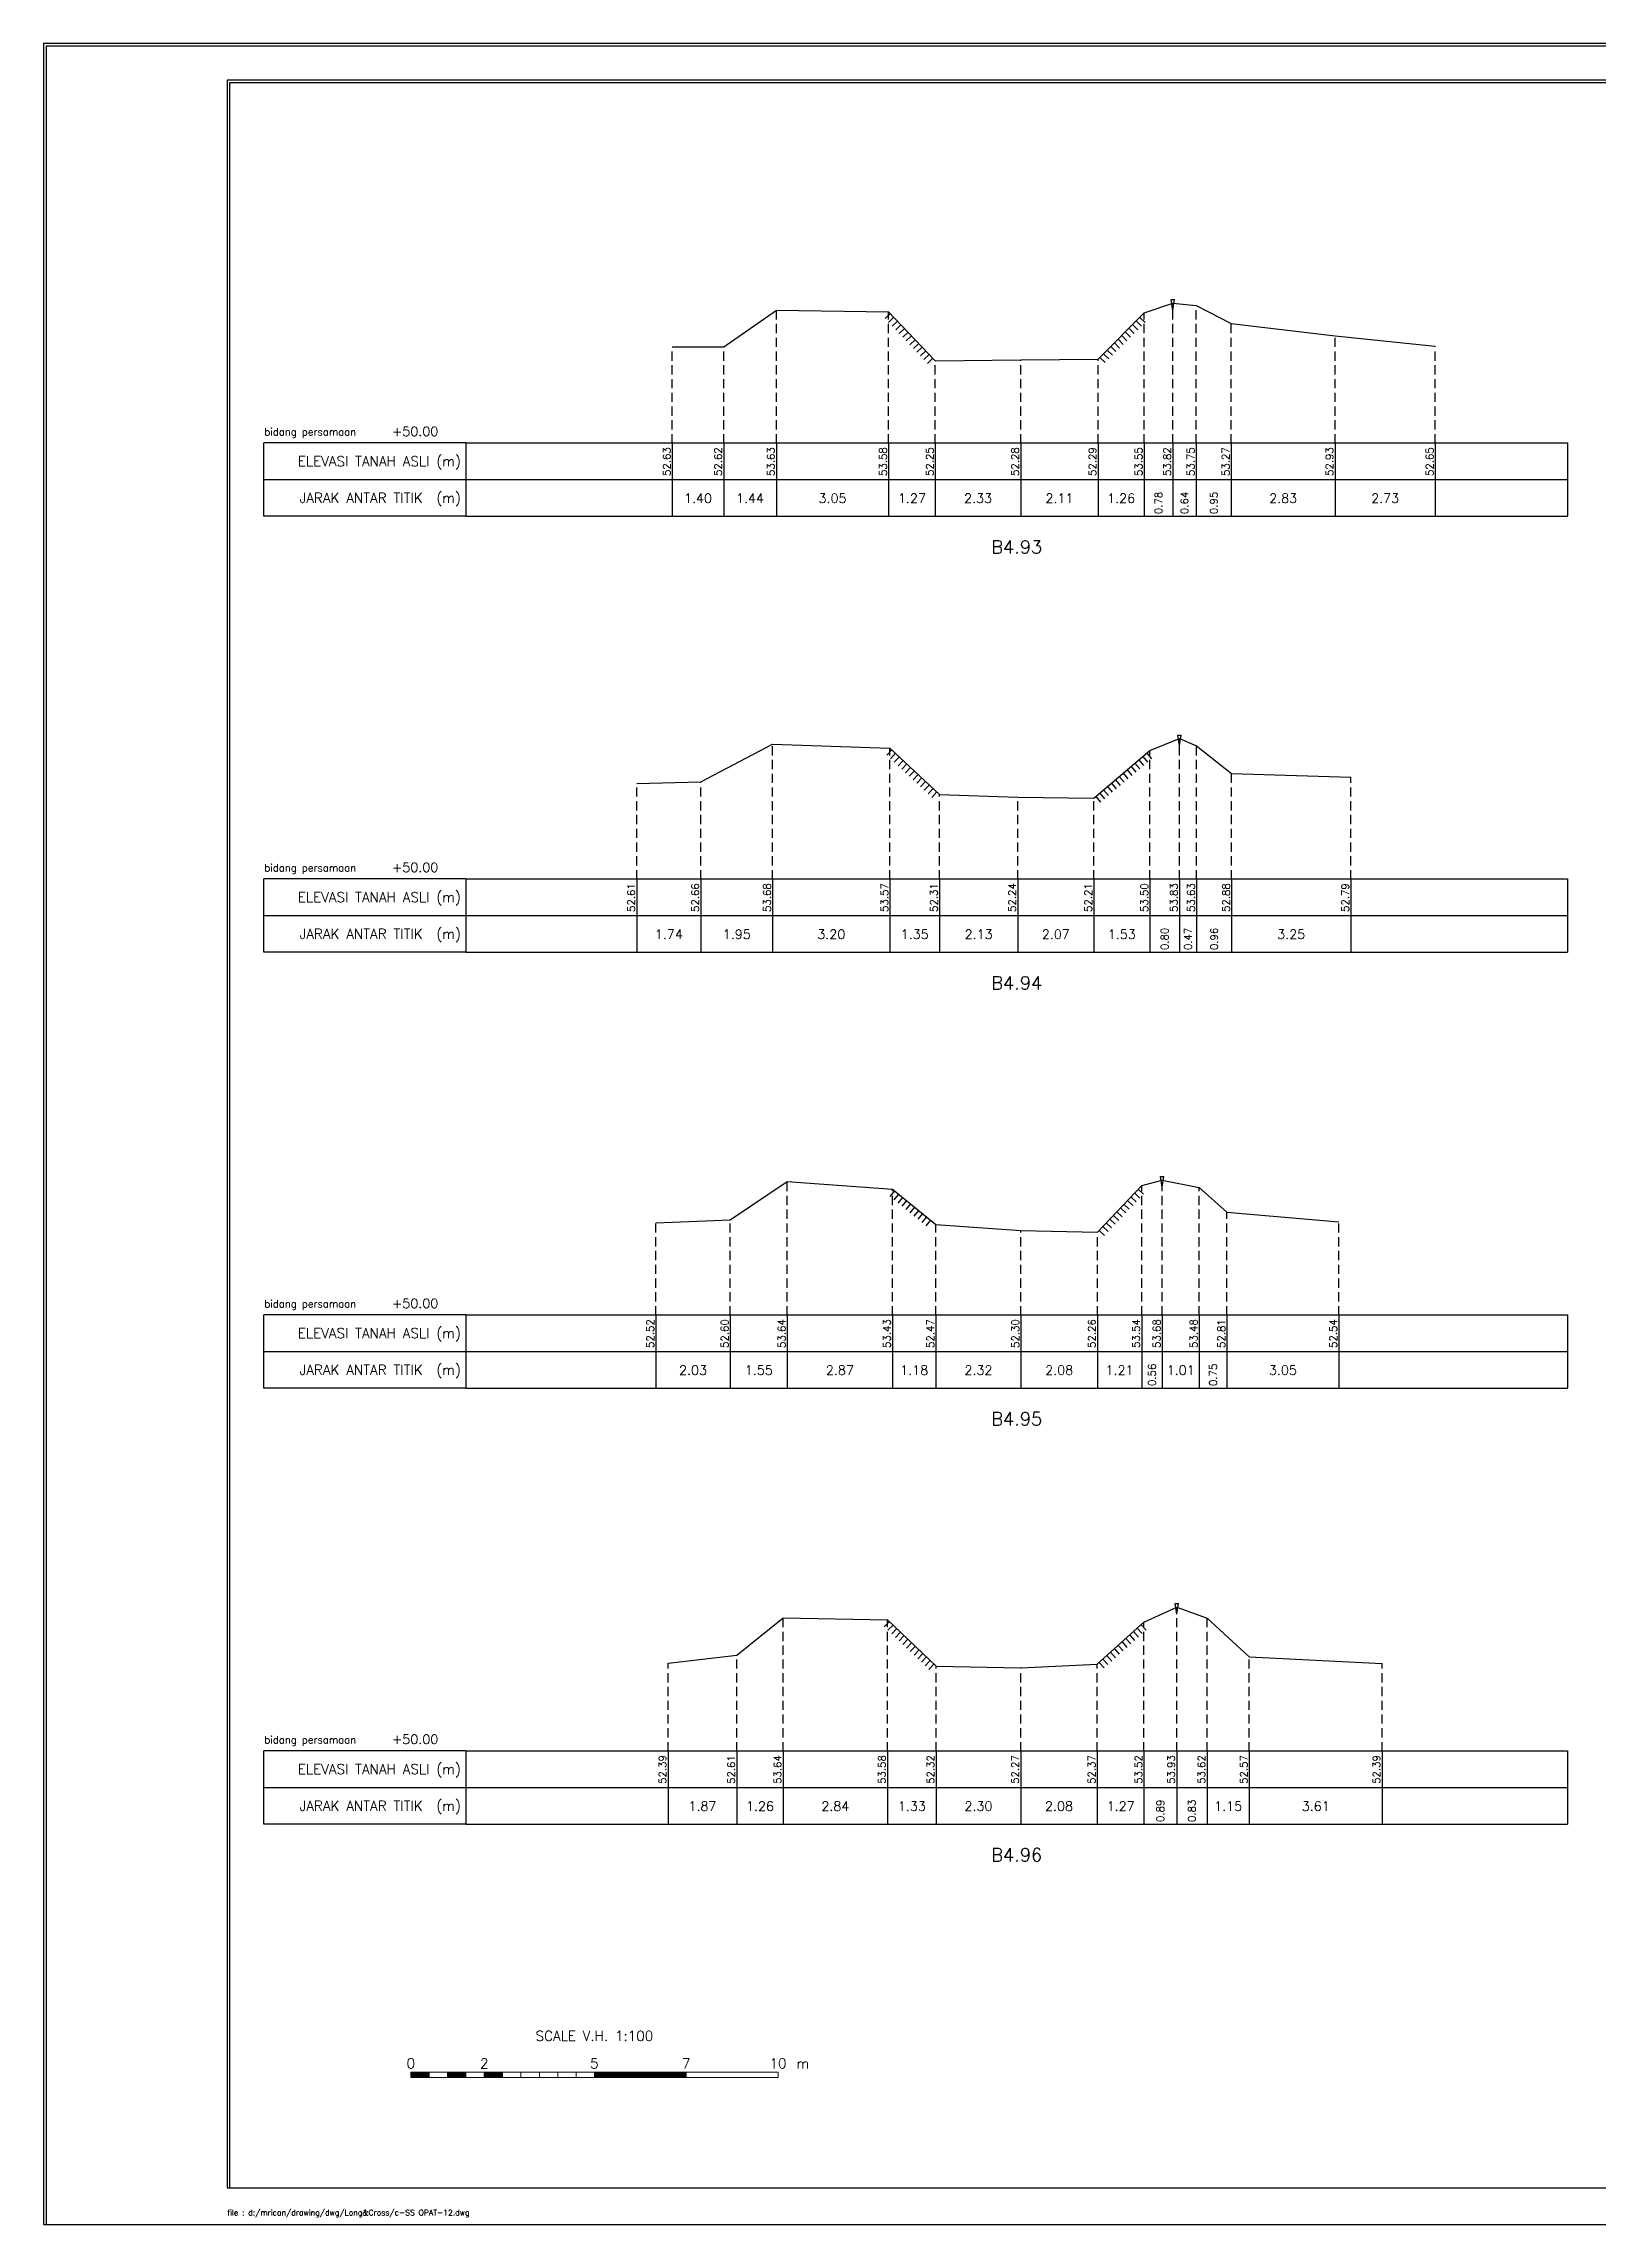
# Model space of a CAD drawing. Header units: inches. Extents: x -11 to 3175, y -842 to -783.
# Drawn here: x 941 to 983.3, y -842 to -782.6 of the extents above; entities that cross this region are included whole.
import ezdxf
from ezdxf.enums import TextEntityAlignment as Align

# ---------------------------------------------------------------- set-up
doc = ezdxf.new("R2010")
doc.units = ezdxf.units.IN
doc.header["$MEASUREMENT"] = 0
doc.linetypes.add('DASHED2', pattern=[0.375, 0.25, -0.125])
doc.layers.add('KOP', color=7, linetype='Continuous')
doc.layers.add('pelengkap', color=7, linetype='Continuous')
doc.styles.add('ARIAL', font='arial.ttf')
doc.styles.add('battang01', font='arial.ttf')
doc.styles.add('L100', font='simplex.shx', dxfattribs={"height": 0.254})
doc.styles.add('L140', font='simplex.shx', dxfattribs={"height": 0.356})
doc.styles.add('L60', font='simplex.shx', dxfattribs={"height": 0.152})
doc.styles.add('L80', font='simplex.shx', dxfattribs={"height": 0.203})
doc.styles.add('ROMANS-N', font='ROMANS.SHX', dxfattribs={"width": 0.8})
doc.styles.add('SONDU', font='arial.ttf')
doc.styles.get("Standard").update_dxf_attribs({"font": 'simplex.shx'})
doc.styles.add('STYLE1', font='arial.ttf', dxfattribs={"height": 0.2})

# ---------------------------------------------------------------- blocks, each defined once
blk = doc.blocks.new('kop')
at = {"layer": 'KOP'}
h = blk.add_hatch(color=3, dxfattribs=at)
h.paths.add_polyline_path([(609.87, 69.8), (591.81, 69.8), (591.81, 51.91), (609.87, 51.91)])
h.paths.add_polyline_path([(592.1, 52.25), (592.1, 69.5), (609.53, 69.5), (609.53, 52.25)], flags=16)
edge = h.paths.add_edge_path(flags=0)
edge.add_line((608.87, 52.91), (601.67, 52.91))
edge.add_ellipse((597.68, 52.92), major_axis=(2.82, 2.82), ratio=1, start_angle=314.84704, end_angle=495.15296)
edge.add_line((593.69, 52.91), (592.76, 52.91))
edge.add_line((592.76, 52.91), (592.76, 58.63))
edge.add_line((592.76, 58.63), (595.43, 58.63))
edge.add_ellipse((595.43, 63.37), major_axis=(-3.35, 3.35), ratio=1, start_angle=135, end_angle=315)
edge.add_line((595.43, 68.11), (595.43, 68.84))
edge.add_line((595.43, 68.84), (601.65, 68.84))
edge.add_line((601.65, 68.84), (601.65, 58.59))
edge.add_ellipse((604.86, 58.63), major_axis=(2.26, 2.26), ratio=1, start_angle=135.57378, end_angle=315)
edge.add_line((608.06, 58.63), (608.87, 58.63))
edge.add_line((608.87, 58.63), (608.87, 52.91))
h = blk.add_hatch(dxfattribs=at)
h.set_pattern_fill('ANSI31', color=21)
h.paths.add_polyline_path([(609.53, 69.5), (592.1, 69.5), (592.1, 52.25), (609.53, 52.25)])
edge = h.paths.add_edge_path(flags=16)
edge.add_line((608.06, 58.63), (608.87, 58.63))
edge.add_line((608.87, 58.63), (608.87, 52.91))
edge.add_line((608.87, 52.91), (601.67, 52.91))
edge.add_ellipse((597.68, 52.92), major_axis=(-2.82, 2.82), ratio=1, start_angle=224.84704, end_angle=405.15296)
edge.add_line((593.69, 52.91), (592.76, 52.91))
edge.add_line((592.76, 52.91), (592.76, 58.63))
edge.add_line((592.76, 58.63), (595.43, 58.63))
edge.add_ellipse((595.43, 63.37), major_axis=(-3.35, 3.35), ratio=1, start_angle=135, end_angle=315)
edge.add_line((595.43, 68.11), (595.43, 68.84))
edge.add_line((595.43, 68.84), (601.65, 68.84))
edge.add_line((601.65, 68.84), (601.65, 58.59))
edge.add_ellipse((604.86, 58.63), major_axis=(-2.26, 2.26), ratio=1, start_angle=45.57378, end_angle=225)
h = blk.add_hatch(color=3, dxfattribs=at)
edge = h.paths.add_edge_path()
edge.add_line((601.65, 68.84), (595.43, 68.84))
edge.add_line((595.43, 68.84), (595.43, 68.11))
edge.add_ellipse((595.43, 63.37), major_axis=(-3.35, 3.35), ratio=1, start_angle=135, end_angle=315, ccw=False)
edge.add_line((595.43, 58.63), (592.76, 58.63))
edge.add_line((592.76, 58.63), (592.76, 52.91))
edge.add_line((592.76, 52.91), (593.69, 52.91))
edge.add_ellipse((597.68, 52.92), major_axis=(-2.82, 2.82), ratio=1, start_angle=-135.15296, end_angle=45.15296, ccw=False)
edge.add_line((601.67, 52.91), (608.87, 52.91))
edge.add_line((608.87, 52.91), (608.87, 58.63))
edge.add_line((608.87, 58.63), (608.06, 58.63))
edge.add_ellipse((604.86, 58.63), major_axis=(2.26, 2.26), ratio=1, start_angle=134.42622, end_angle=315, ccw=False)
edge.add_line((601.65, 58.66), (601.65, 68.84))
h = blk.add_hatch(dxfattribs=at)
h.set_pattern_fill('ANSI31', color=41)
h.paths.add_polyline_path([(595.59, 25.44), (591.99, 25.44), (591.99, 22.12), (595.59, 22.12)])
h.paths.add_polyline_path([(594.83, 23.8), (595.49, 22.51), (594.95, 22.51), (594.37, 23.59), (594.37, 22.51), (593.85, 22.51), (593.85, 24.73), (593.24, 22.51), (592.84, 22.51), (592.12, 25.05), (592.67, 25.05), (593.03, 23.54), (593.41, 25.05), (594.37, 25.05), (594.37, 23.99), (594.89, 25.05), (595.46, 25.05)], flags=16)
at = {"color": 2}
blk.add_lwpolyline([(-49.29, -9.99), (790.69, -9.99), (790.69, 583.29), (-49.29, 583.29)], close=True, dxfattribs=at)
at = {"color": 6}
blk.add_lwpolyline([(0.65, 0), (780.7, 0), (780.7, 573.3), (0.65, 573.3)], close=True, dxfattribs=at)
at = {"layer": 'KOP', "color": 5}
for p, q in [((590.8, 70.96), (590.8, 29.98)), ((590.8, 70.96), (780.7, 70.96)), ((400.9, 29.98), (400.9, 0)), ((400.9, 29.98), (590.8, 29.98)), ((590.8, 29.98), (590.8, 0))]:
    blk.add_line(p, q, dxfattribs=at)
at = {"layer": 'KOP', "color": 3}
for p, q in [((591.81, 69.8), (609.87, 69.8)), ((591.81, 51.91), (591.81, 69.8)), ((592.1, 69.5), (609.53, 69.5)), ((592.1, 52.25), (592.1, 69.5)), ((595.43, 68.84), (595.43, 68.11)), ((595.43, 68.84), (601.65, 68.84)), ((601.65, 58.59), (601.65, 68.84)), ((609.53, 69.5), (609.53, 52.25)), ((609.87, 69.8), (609.87, 51.91)), ((592.76, 52.91), (592.76, 58.63)), ((595.43, 58.63), (592.76, 58.63)), ((608.87, 58.63), (608.06, 58.63)), ((608.87, 58.63), (608.87, 52.91)), ((609.87, 51.91), (591.81, 51.91)), ((609.53, 52.25), (592.1, 52.25)), ((593.69, 52.91), (592.76, 52.91)), ((608.87, 52.91), (601.67, 52.91)), ((720.73, 43.98), (780.7, 43.98)), ((720.73, 36.98), (780.7, 36.98)), ((415.9, 29.98), (415.9, 0)), ((430.89, 29.98), (430.89, 0)), ((545.83, 29.98), (545.83, 0)), ((560.82, 29.98), (560.82, 0)), ((575.81, 29.98), (575.81, 0)), ((655.77, 29.98), (655.77, 11.99)), ((675.76, 29.98), (675.76, 0)), ((705.74, 29.98), (705.74, 0)), ((400.9, 24.99), (590.8, 24.99)), ((655.77, 23.99), (720.73, 23.99)), ((720.73, 23.99), (780.7, 23.99)), ((400.9, 19.99), (590.8, 19.99)), ((655.77, 17.99), (720.73, 17.99)), ((720.73, 17.99), (780.7, 17.99)), ((740.72, 17.99), (740.72, 0)), ((400.9, 14.99), (590.8, 14.99)), ((590.8, 6), (720.73, 6))]:
    blk.add_line(p, q, dxfattribs=at)
at = {"layer": 'KOP', "color": 4}
for p, q in [((610.79, 70.96), (610.79, 50.97)), ((720.73, 70.96), (720.73, 0)), ((590.8, 50.97), (720.73, 50.97)), ((720.73, 50.97), (780.7, 50.97)), ((590.8, 29.98), (720.73, 29.98)), ((720.73, 29.98), (780.7, 29.98)), ((590.8, 11.99), (720.73, 11.99))]:
    blk.add_line(p, q, dxfattribs=at)
at = {"layer": 'KOP', "color": 41}
blk.add_line((595.59, 22.12), (591.99, 22.12), dxfattribs=at)
for points in [[(591.99, 25.44), (595.59, 25.44)], [(592.12, 25.05), (592.67, 25.05)], [(592.12, 25.05), (592.84, 22.51)], [(592.2, 25.44), (592.42, 25.44)], [(592.63, 25.44), (592.84, 25.44)], [(592.67, 25.05), (593.03, 23.54), (593.41, 25.05)], [(593.05, 25.44), (593.26, 25.44)], [(593.24, 22.51), (593.85, 24.73)], [(593.41, 25.05), (594.37, 25.05)], [(593.48, 25.44), (593.69, 25.44)], [(593.85, 22.51), (593.85, 24.73)], [(593.9, 25.44), (594.11, 25.44)], [(594.32, 25.44), (594.53, 25.44)], [(594.37, 25.05), (594.37, 23.99)], [(594.37, 23.99), (594.89, 25.05)], [(594.75, 25.44), (594.96, 25.44)], [(594.83, 23.8), (595.46, 25.05)], [(594.83, 23.8), (595.49, 22.51)], [(594.89, 25.05), (595.46, 25.05)], [(595.17, 25.44), (595.38, 25.44)], [(592.84, 22.51), (593.24, 22.51)], [(593.85, 22.51), (594.37, 22.51)], [(594.95, 22.51), (594.37, 23.59)], [(594.37, 23.59), (594.37, 22.51)], [(594.95, 22.51), (595.49, 22.51)]]:
    blk.add_lwpolyline(points, dxfattribs=at)
at = {"layer": 'KOP', "color": 42}
for points in [[(592.2, 29.11), (592.2, 25.44)], [(592.54, 29.11), (592.54, 25.44)], [(592.96, 29.11), (592.96, 25.44)], [(593.38, 29.11), (593.38, 25.44)], [(593.81, 29.11), (593.81, 25.44)], [(594.23, 29.11), (594.23, 25.44)], [(594.65, 29.11), (594.65, 25.44)], [(595.08, 29.11), (595.08, 25.44)], [(595.5, 29.11), (595.5, 25.44)]]:
    blk.add_lwpolyline(points, dxfattribs=at)
at = {"layer": 'KOP', "color": 3}
for centre, major_axis, start_param, end_param in [((595.43, 63.37), (-3.35, 3.35), 2.356194, 5.497787), ((597.68, 52.92), (-2.82, 2.82), 3.924321, 7.071253), ((604.86, 58.63), (-2.26, 2.26), 0.785398, 3.926991)]:
    blk.add_ellipse(centre, major_axis=major_axis, ratio=1, start_param=start_param, end_param=end_param, dxfattribs=at)
at = {"layer": 'KOP', "color": 5, "style": 'SONDU'}
for s, height, width, p, p2 in [('MINISTRY OF PUBLIC WORKS AND HOUSING', 3.4982, 0.971049, (612.49, 65.4), (715.58, 65.4)), ('DIRECTORATE GENERAL OF WATER RESOURCES', 2.7485, 1.100714, (612.33, 60.62), (715.42, 60.62)), ('DIRECTORATE OF IRRIGATION AND LOWLAND', 1.9989, 1.638753, (612.52, 56.15), (715.75, 56.15))]:
    blk.add_text(s, height=height, dxfattribs=dict(at, width=width)).set_placement(p, p2, align=Align.FIT)
at = {"layer": 'KOP', "color": 3, "style": 'ROMANS-N', "width": 1.832261}
blk.add_text('Jalan Pattimura No. 20 Kebayoran Baru, Jakarta Selatan', height=1.2493, dxfattribs=at).set_placement((612.79, 53.07), (715.58, 53.07), align=Align.FIT)
at = {"layer": 'KOP', "color": 5, "style": 'ARIAL'}
blk.add_text('Subject:', height=3.252, dxfattribs=at).set_placement((593.75, 45.87))
at = {"layer": 'KOP', "color": 3}
for s, height, style, p in [('Scheme', 1.999, 'battang01', (722.75, 46.66)), (':', 2, 'battang01', (740.37, 46.56)), ('D.I MRICAN', 1.999, 'battang01', (742.66, 46.66)), ('District', 1.999, 'battang01', (722.68, 39.97)), ('KEDIRI', 1.999, 'battang01', (742.66, 39.66)), (':', 2, 'battang01', (740.38, 39.87)), ('Province', 1.999, 'battang01', (722.75, 32.66)), (':', 2, 'battang01', (740.37, 32.57)), ('EAST JAVA', 1.999, 'battang01', (742.66, 32.66)), ('Prepared by', 1.9989, 'battang01', (657.14, 25.79)), ('No. of Sheet ', 1.9989, 'battang01', (722.52, 26.68)), (':', 2, 'battang01', (740.38, 25.62)), ('in joint venture with:', 1.2493, 'SONDU', (597.56, 21.07)), ('Checked by', 1.999, 'battang01', (657.14, 19.79)), ('Register', 1.999, 'battang01', (722.52, 20.02)), (':', 2, 'battang01', (740.36, 19.92)), ('Team Leader', 1.9989, 'battang01', (657.14, 13.79)), ('Yoo, Kang-Keun', 1.9989, 'battang01', (677.26, 13.79)), ('Date :', 1.999, 'battang01', (722.52, 13.49)), ('No. of Contract :', 1.9989, 'battang01', (743.52, 13.49)), ('No.', 2, 'STYLE1', (404.73, 6.99)), ('Date', 2, 'STYLE1', (417.78, 6.99)), ('Revised', 2, 'STYLE1', (483.04, 7.17)), ('Drawn', 2, 'STYLE1', (550.92, 7.18)), ('Checked', 2, 'STYLE1', (562.62, 7.11)), ('Approv.', 2, 'STYLE1', (578.86, 7.21)), ('Acknowledge by', 1.9989, 'battang01', (592.18, 7.8)), (':', 2, 'battang01', (612.76, 7.81)), ('Approved by', 1.9989, 'battang01', (592.18, 1.8)), (':', 2, 'battang01', (612.81, 1.77)), ('Directorate of Irrigations and Lowlands', 1.9989, 'battang01', (614.08, 1.59))]:
    blk.add_text(s, height=height, dxfattribs=dict(at, style=style)).set_placement(p)
at = {"layer": 'KOP', "color": 6, "style": 'SONDU'}
blk.add_text('PT. VIRAMA KARYA (Persero)', height=2.5809, dxfattribs=at).set_placement((597.36, 26.15))
at = {"layer": 'KOP', "color": 42, "style": 'SONDU'}
blk.add_text('VIRAMA', height=0.942, dxfattribs=at).set_placement((591.3, 21.04))
at = {"layer": 'KOP', "color": 4, "style": 'SONDU'}
for s, p in [('Korean Rural Community Corporation', (592.02, 18.86)), ('PT. Wiratman', (592.02, 16.86)), ('PT. Terasis Erojaya', (591.94, 12.59)), ('PT. Tuah Agung Anugrah', (592, 14.73))]:
    blk.add_text(s, height=1.4992, dxfattribs=at).set_placement(p)
at = {"layer": 'KOP', "color": 3, "insert": (719.86, 60.77), "char_height": 2.4987, "width": 61.4394, "attachment_point": 4, "style": 'SONDU'}
blk.add_mtext('\\pi1.9124;Project Preparation Consultant (PPC)\\P\\pi3.0493;Firm For Develompent of the Mrican \\P\\pi7.7731;Irrigation System In East Java', dxfattribs=at)
at = {"layer": 'KOP', "color": 2, "insert": (597.57, 24.25), "char_height": 0.9995, "width": 48.7181, "attachment_point": 1, "style": 'SONDU'}
blk.add_mtext('Jl. Hang Tuah Raya No.26, Kebayoran Baru Jakarta Selatan 12120 Indonesia', dxfattribs=at)
blk = doc.blocks.new('*X6')
at = {"color": 0}
for p, q in [((20000, 6250), (25000, 6250)), ((20000, 6200), (25000, 6200)), ((20000, 6150), (25000, 6150)), ((20000, 6100), (25000, 6100)), ((20000, 6050), (25000, 6050))]:
    blk.add_line(p, q, dxfattribs=at)
blk = doc.blocks.new('*X5')
at = {"color": 0}
for p, q in [((14000, 6250), (15000, 6250)), ((14000, 6200), (15000, 6200)), ((14000, 6150), (15000, 6150)), ((14000, 6100), (15000, 6100)), ((14000, 6050), (15000, 6050))]:
    blk.add_line(p, q, dxfattribs=at)
blk = doc.blocks.new('*X3')
at = {"color": 0}
for p, q in [((10000, 6250), (11000, 6250)), ((10000, 6200), (11000, 6200)), ((10000, 6150), (11000, 6150)), ((10000, 6100), (11000, 6100)), ((10000, 6050), (11000, 6050))]:
    blk.add_line(p, q, dxfattribs=at)
blk = doc.blocks.new('*X4')
at = {"color": 0}
for p, q in [((12000, 6250), (13000, 6250)), ((12000, 6200), (13000, 6200)), ((12000, 6150), (13000, 6150)), ((12000, 6100), (13000, 6100)), ((12000, 6050), (13000, 6050))]:
    blk.add_line(p, q, dxfattribs=at)
blk = doc.blocks.new('c100')
at = {"color": 2}
blk.add_lwpolyline([(-5, -1), (79.1, -1), (79.1, 58.4), (-5, 58.4)], close=True, dxfattribs=at)
at = {"color": 6}
blk.add_lwpolyline([(0, 0), (78.1, 0), (78.1, 57.4), (0, 57.4)], close=True, dxfattribs=at)
at = {"color": 3, "lineweight": 0}
for points in [[(5, 3), (5.5, 3), (5.5, 3.15), (5, 3.15)], [(5.5, 3), (6, 3), (6, 3.15), (5.5, 3.15)], [(6, 3), (6.5, 3), (6.5, 3.15), (6, 3.15)], [(6.5, 3), (7, 3), (7, 3.15), (6.5, 3.15)], [(7, 3), (7.5, 3), (7.5, 3.15), (7, 3.15)], [(7.5, 3), (8, 3), (8, 3.15), (7.5, 3.15)], [(8, 3), (8.5, 3), (8.5, 3.15), (8, 3.15)], [(8.5, 3), (9, 3), (9, 3.15), (8.5, 3.15)], [(9, 3), (9.5, 3), (9.5, 3.15), (9, 3.15)], [(9.5, 3), (10, 3), (10, 3.15), (9.5, 3.15)], [(10, 3), (12.5, 3), (12.5, 3.15), (10, 3.15)], [(12.5, 3), (15, 3), (15, 3.15), (12.5, 3.15)]]:
    blk.add_lwpolyline(points, close=True, dxfattribs=at)
at = {"color": 1, "lineweight": 0, "xscale": 0.0005, "yscale": 0.0005, "zscale": 0.0005}
for name in ['*X3', '*X4', '*X5', '*X6']:
    blk.add_blockref(name, (0, 0), dxfattribs=at)
at = {"color": 3}
for s, p in [('SCALE V.H. 1:100', (10, 4)), ('0', (5, 3.25)), ('2', (7, 3.25)), ('5', (10, 3.25)), ('7', (12.5, 3.25)), ('10', (15, 3.25))]:
    blk.add_text(s, height=0.27, dxfattribs=at).set_placement(p, align=Align.CENTER)
blk.add_text('m', height=0.27, dxfattribs=at).set_placement((15.5, 3.25))
blk = doc.blocks.new('das2')
at = {"color": 5, "linetype": 'Continuous'}
for q in [(0, 1), (17.75, 1)]:
    blk.add_line((2.75, 1), q, dxfattribs=at)
at = {"color": 3, "linetype": 'Continuous'}
for p, q in [((2.75, 1), (2.75, 0)), ((17.75, 1), (17.75, 0)), ((0, 0.5), (17.75, 0.5)), ((2.75, 0), (0, 0)), ((2.75, 0), (17.75, 0))]:
    blk.add_line(p, q, dxfattribs=at)
blk.add_lwpolyline([(0, 0), (0, 1)], dxfattribs=at)
blk.add_text('bidang persamaan', height=0.1, dxfattribs=at).set_placement((0.005, 1.1))
at = {"color": 5, "linetype": 'Continuous'}
for s, p in [('ELEVASI TANAH ASLI (m)', (2.683, 0.683)), ('JARAK ANTAR TITIK  (m)', (2.683, 0.183))]:
    blk.add_text(s, height=0.135, dxfattribs=at).set_placement(p, align=Align.RIGHT)
blk = doc.blocks.new('gbrpatok')
at = {"color": 2, "linetype": 'Continuous'}
for p, q in [((-0.00045, 0.00096), (0.00045, 0.00096)), ((0, -0.00196), (-0.00045, 0.00096)), ((0, -0.00196), (0.00045, 0.00096))]:
    blk.add_line(p, q, dxfattribs=at)

msp = doc.modelspace()

# ---------------------------------------------------------------- linework, layer by layer
at = {"color": 2, "linetype": 'Continuous', "lineweight": -3}
for p, q in [((959.521, -790.862), (960.958, -789.856)), ((960.958, -789.856), (964.012, -789.902)), ((964.012, -789.902), (965.283, -791.241)), ((969.717, -791.196), (970.972, -789.936)), ((970.972, -789.936), (971.75, -789.67)), ((971.75, -789.67), (972.39, -789.737)), ((972.39, -789.737), (973.343, -790.221)), ((973.343, -790.221), (976.171, -790.557)), ((976.171, -790.557), (978.898, -790.838)), ((958.121, -790.855), (959.521, -790.862)), ((967.61, -791.211), (969.717, -791.196)), ((965.283, -791.241), (967.61, -791.211)), ((958.899, -802.706), (960.853, -801.683)), ((960.853, -801.683), (964.049, -801.787)), ((964.049, -801.787), (965.398, -803.052)), ((969.601, -803.154), (971.127, -801.857)), ((971.127, -801.857), (971.932, -801.528)), ((971.932, -801.528), (972.399, -801.728)), ((972.399, -801.728), (973.354, -802.478)), ((973.354, -802.478), (976.6, -802.576)), ((957.155, -802.755), (958.899, -802.706)), ((965.398, -803.052), (967.528, -803.125)), ((967.528, -803.125), (969.601, -803.154)), ((959.699, -814.634), (961.251, -813.595)), ((961.251, -813.595), (964.118, -813.805)), ((969.699, -814.975), (970.905, -813.699)), ((970.905, -813.699), (971.464, -813.554)), ((971.464, -813.554), (972.47, -813.756)), ((972.47, -813.756), (973.224, -814.425)), ((964.118, -813.805), (965.3, -814.767)), ((957.673, -814.718), (959.699, -814.634)), ((965.3, -814.767), (967.616, -814.932)), ((967.616, -814.932), (969.699, -814.975)), ((973.224, -814.425), (976.273, -814.693)), ((959.878, -826.499), (961.14, -825.476)), ((961.14, -825.476), (963.981, -825.529)), ((963.981, -825.529), (965.307, -826.794)), ((969.693, -826.743), (970.966, -825.596)), ((970.966, -825.596), (971.858, -825.184)), ((971.858, -825.184), (972.684, -825.489)), ((972.684, -825.489), (973.835, -826.54)), ((958.007, -826.717), (959.878, -826.499)), ((965.307, -826.794), (967.61, -826.838)), ((967.61, -826.838), (969.693, -826.743)), ((973.835, -826.54), (977.449, -826.72))]:
    msp.add_line(p, q, dxfattribs=at)
at = {"color": 1, "linetype": 'DASHED2', "lineweight": -3}
for p, q in [((960.958, -793.486), (960.958, -789.856)), ((964.012, -793.486), (964.012, -789.902)), ((970.972, -793.486), (970.972, -789.936)), ((971.75, -793.486), (971.75, -789.67)), ((972.39, -793.486), (972.39, -789.737)), ((973.343, -793.486), (973.343, -790.221)), ((976.171, -793.486), (976.171, -790.557)), ((958.121, -793.486), (958.121, -790.855)), ((959.521, -793.486), (959.521, -790.862)), ((969.717, -793.486), (969.717, -791.196)), ((978.898, -793.486), (978.898, -790.838)), ((965.283, -793.486), (965.283, -791.241)), ((967.61, -793.486), (967.61, -791.211)), ((960.853, -805.361), (960.853, -801.683)), ((964.049, -805.361), (964.049, -801.787)), ((971.127, -805.361), (971.127, -801.857)), ((971.932, -805.361), (971.932, -801.528)), ((972.399, -805.361), (972.399, -801.728)), ((973.354, -805.361), (973.354, -802.478)), ((957.155, -805.361), (957.155, -802.755)), ((958.899, -805.361), (958.899, -802.706)), ((965.398, -805.361), (965.398, -803.052)), ((976.6, -805.361), (976.6, -802.576)), ((967.528, -805.361), (967.528, -803.125)), ((969.601, -805.361), (969.601, -803.154)), ((961.251, -817.236), (961.251, -813.595)), ((970.905, -817.236), (970.905, -813.699)), ((971.464, -817.236), (971.464, -813.554)), ((972.47, -817.236), (972.47, -813.756)), ((964.118, -817.236), (964.118, -813.805)), ((957.673, -817.236), (957.673, -814.718)), ((959.699, -817.236), (959.699, -814.634)), ((965.3, -817.236), (965.3, -814.767)), ((967.616, -817.236), (967.616, -814.932)), ((973.224, -817.236), (973.224, -814.425)), ((976.273, -817.236), (976.273, -814.693)), ((969.699, -817.236), (969.699, -814.975)), ((961.14, -829.111), (961.14, -825.476)), ((963.981, -829.111), (963.981, -825.529)), ((970.966, -829.111), (970.966, -825.596)), ((971.858, -829.111), (971.858, -825.184)), ((972.684, -829.111), (972.684, -825.489)), ((958.007, -829.111), (958.007, -826.717)), ((959.878, -829.111), (959.878, -826.499)), ((965.307, -829.111), (965.307, -826.794)), ((967.61, -829.111), (967.61, -826.838)), ((969.693, -829.111), (969.693, -826.743)), ((973.835, -829.111), (973.835, -826.54)), ((977.449, -829.111), (977.449, -826.72))]:
    msp.add_line(p, q, dxfattribs=at)
at = {"color": 1, "linetype": 'Continuous', "lineweight": -3}
for p, q in [((958.121, -793.486), (958.121, -795.486)), ((959.521, -793.486), (959.521, -795.486)), ((960.958, -793.486), (960.958, -795.486)), ((964.012, -793.486), (964.012, -795.486)), ((965.283, -793.486), (965.283, -795.486)), ((967.61, -793.486), (967.61, -795.486)), ((969.717, -793.486), (969.717, -795.486)), ((970.972, -793.486), (970.972, -795.486)), ((971.75, -793.486), (971.75, -795.486)), ((972.39, -793.486), (972.39, -795.486)), ((973.343, -793.486), (973.343, -795.486)), ((976.171, -793.486), (976.171, -795.486)), ((978.898, -793.486), (978.898, -795.486)), ((957.155, -805.361), (957.155, -807.361)), ((958.899, -805.361), (958.899, -807.361)), ((960.853, -805.361), (960.853, -807.361)), ((964.049, -805.361), (964.049, -807.361)), ((965.398, -805.361), (965.398, -807.361)), ((967.528, -805.361), (967.528, -807.361)), ((969.601, -805.361), (969.601, -807.361)), ((971.127, -805.361), (971.127, -807.361)), ((971.932, -805.361), (971.932, -807.361)), ((972.399, -805.361), (972.399, -807.361)), ((973.354, -805.361), (973.354, -807.361)), ((976.6, -805.361), (976.6, -807.361)), ((957.673, -817.236), (957.673, -819.236)), ((959.699, -817.236), (959.699, -819.236)), ((961.251, -817.236), (961.251, -819.236)), ((964.118, -817.236), (964.118, -819.236)), ((965.3, -817.236), (965.3, -819.236)), ((967.616, -817.236), (967.616, -819.236)), ((969.699, -817.236), (969.699, -819.236)), ((970.905, -817.236), (970.905, -819.236)), ((971.464, -817.236), (971.464, -819.236)), ((972.47, -817.236), (972.47, -819.236)), ((973.224, -817.236), (973.224, -819.236)), ((976.273, -817.236), (976.273, -819.236)), ((958.007, -829.111), (958.007, -831.111)), ((959.878, -829.111), (959.878, -831.111)), ((961.14, -829.111), (961.14, -831.111)), ((963.981, -829.111), (963.981, -831.111)), ((965.307, -829.111), (965.307, -831.111)), ((967.61, -829.111), (967.61, -831.111)), ((969.693, -829.111), (969.693, -831.111)), ((970.966, -829.111), (970.966, -831.111)), ((971.858, -829.111), (971.858, -831.111)), ((972.684, -829.111), (972.684, -831.111)), ((973.835, -829.111), (973.835, -831.111)), ((977.449, -829.111), (977.449, -831.111))]:
    msp.add_line(p, q, dxfattribs=at)
at = {"layer": 'pelengkap', "color": 1, "linetype": 'Continuous', "lineweight": -3}
for p, q in [((964.06, -789.953), (963.915, -790.091)), ((964.156, -790.055), (964.011, -790.192)), ((964.253, -790.156), (964.107, -790.294)), ((964.349, -790.258), (964.204, -790.395)), ((964.445, -790.359), (964.3, -790.497)), ((964.542, -790.461), (964.397, -790.599)), ((964.638, -790.562), (964.493, -790.7)), ((970.359, -790.552), (970.501, -790.693)), ((970.458, -790.453), (970.599, -790.594)), ((970.557, -790.353), (970.698, -790.495)), ((970.655, -790.254), (970.797, -790.395)), ((970.754, -790.155), (970.896, -790.296)), ((970.853, -790.056), (970.995, -790.197)), ((964.734, -790.664), (964.589, -790.802)), ((964.831, -790.765), (964.686, -790.903)), ((964.927, -790.867), (964.782, -791.005)), ((965.024, -790.968), (964.879, -791.106)), ((965.12, -791.07), (964.975, -791.208)), ((965.216, -791.172), (965.071, -791.309)), ((969.766, -791.147), (969.908, -791.288)), ((969.865, -791.048), (970.006, -791.189)), ((969.964, -790.948), (970.105, -791.09)), ((970.062, -790.849), (970.204, -790.99)), ((970.161, -790.75), (970.303, -790.891)), ((970.26, -790.651), (970.402, -790.792)), ((964.1, -801.835), (963.963, -801.981)), ((964.202, -801.931), (964.065, -802.077)), ((964.304, -802.027), (964.167, -802.173)), ((964.406, -802.123), (964.269, -802.269)), ((964.508, -802.218), (964.372, -802.364)), ((964.611, -802.314), (964.474, -802.46)), ((964.713, -802.41), (964.576, -802.556)), ((970.401, -802.474), (970.531, -802.627)), ((970.508, -802.384), (970.637, -802.536)), ((970.615, -802.293), (970.744, -802.445)), ((970.721, -802.202), (970.851, -802.355)), ((970.828, -802.112), (970.957, -802.264)), ((970.935, -802.021), (971.064, -802.173)), ((971.041, -801.93), (971.171, -802.083)), ((964.815, -802.506), (964.678, -802.652)), ((964.917, -802.601), (964.78, -802.747)), ((965.019, -802.697), (964.882, -802.843)), ((965.121, -802.793), (964.984, -802.939)), ((965.223, -802.889), (965.086, -803.035)), ((965.325, -802.984), (965.189, -803.13)), ((969.761, -803.018), (969.891, -803.171)), ((969.868, -802.928), (969.997, -803.08)), ((969.975, -802.837), (970.104, -802.989)), ((970.081, -802.746), (970.211, -802.899)), ((970.188, -802.656), (970.317, -802.808)), ((970.295, -802.565), (970.424, -802.717)), ((969.655, -803.109), (969.784, -803.262)), ((964.173, -813.849), (964.046, -814.005)), ((964.281, -813.938), (964.155, -814.093)), ((964.39, -814.026), (964.264, -814.181)), ((964.498, -814.114), (964.372, -814.27)), ((964.607, -814.203), (964.481, -814.358)), ((964.716, -814.291), (964.589, -814.446)), ((970.324, -814.314), (970.469, -814.451)), ((970.42, -814.212), (970.565, -814.35)), ((970.516, -814.11), (970.662, -814.248)), ((970.612, -814.009), (970.758, -814.146)), ((970.709, -813.907), (970.854, -814.044)), ((970.805, -813.805), (970.95, -813.943)), ((964.824, -814.38), (964.698, -814.535)), ((964.933, -814.468), (964.806, -814.623)), ((965.041, -814.556), (964.915, -814.711)), ((965.15, -814.645), (965.024, -814.8)), ((969.747, -814.924), (969.892, -815.062)), ((969.843, -814.823), (969.988, -814.96)), ((969.939, -814.721), (970.085, -814.858)), ((970.035, -814.619), (970.181, -814.756)), ((970.132, -814.517), (970.277, -814.655)), ((970.228, -814.416), (970.373, -814.553)), ((964.032, -825.578), (963.894, -825.722)), ((964.133, -825.674), (963.995, -825.819)), ((964.234, -825.771), (964.096, -825.916)), ((964.336, -825.868), (964.197, -826.012)), ((964.437, -825.964), (964.299, -826.109)), ((964.538, -826.061), (964.4, -826.206)), ((964.639, -826.158), (964.501, -826.302)), ((970.265, -826.228), (970.399, -826.377)), ((970.369, -826.134), (970.503, -826.283)), ((970.473, -826.041), (970.607, -826.189)), ((970.577, -825.947), (970.711, -826.096)), ((970.681, -825.853), (970.815, -826.002)), ((970.785, -825.76), (970.919, -825.908)), ((970.889, -825.666), (971.023, -825.815)), ((964.741, -826.254), (964.603, -826.399)), ((964.842, -826.351), (964.704, -826.496)), ((964.943, -826.448), (964.805, -826.592)), ((965.044, -826.544), (964.906, -826.689)), ((965.146, -826.641), (965.008, -826.786)), ((965.247, -826.738), (965.109, -826.882)), ((969.745, -826.697), (969.879, -826.845)), ((969.849, -826.603), (969.983, -826.752)), ((969.953, -826.509), (970.087, -826.658)), ((970.057, -826.416), (970.191, -826.564)), ((970.161, -826.322), (970.295, -826.47))]:
    msp.add_line(p, q, dxfattribs=at)

# ---------------------------------------------------------------- block references
at = {"color": 2, "linetype": 'Continuous', "lineweight": -3}
msp.add_blockref('c100', (946, -841), dxfattribs=at)
for name, p, xscale, yscale, zscale in [('kop', (946, -841), 0.1, 0.1, 0.1), ('das2', (947, -795.475), 2, 2, 2), ('das2', (947, -807.35), 2, 2, 2), ('das2', (947, -819.225), 2, 2, 2), ('das2', (947, -831.1), 2, 2, 2)]:
    msp.add_blockref(name, p, dxfattribs=dict(at, xscale=xscale, yscale=yscale, zscale=zscale))
at = {"color": 1, "linetype": 'Continuous', "lineweight": -3, "xscale": 100, "yscale": 100, "zscale": 100}
for p in [(971.75, -789.67), (971.932, -801.528), (971.464, -813.554), (971.858, -825.184)]:
    msp.add_blockref('gbrpatok', p, dxfattribs=at)

# ---------------------------------------------------------------- texts
at = {"color": 3, "linetype": 'Continuous', "lineweight": -3, "style": 'L100'}
for s, p in [('+50.00', (951.116, -793.29)), ('1.40', (958.821, -795.111)), ('1.44', (960.24, -795.111)), ('3.05', (962.485, -795.111)), ('1.27', (964.647, -795.111)), ('2.33', (966.447, -795.111)), ('2.11', (968.664, -795.111)), ('1.26', (970.344, -795.111)), ('2.83', (974.757, -795.111)), ('2.73', (977.534, -795.111)), ('+50.00', (951.116, -805.165)), ('1.74', (958.027, -806.986)), ('1.95', (959.876, -806.986)), ('3.20', (962.451, -806.986)), ('1.35', (964.723, -806.986)), ('2.13', (966.463, -806.986)), ('2.07', (968.565, -806.986)), ('1.53', (970.364, -806.986)), ('3.25', (974.977, -806.986)), ('+50.00', (951.116, -817.04)), ('2.03', (958.686, -818.861)), ('1.55', (960.475, -818.861)), ('2.87', (962.685, -818.861)), ('1.18', (964.709, -818.861)), ('2.32', (966.458, -818.861)), ('2.08', (968.657, -818.861)), ('1.21', (970.302, -818.861)), ('1.01', (971.967, -818.861)), ('3.05', (974.749, -818.861)), ('+50.00', (951.116, -828.915)), ('1.87', (958.942, -830.736)), ('1.26', (960.509, -830.736)), ('2.84', (962.561, -830.736)), ('1.33', (964.644, -830.736)), ('2.30', (966.458, -830.736)), ('2.08', (968.651, -830.736)), ('1.27', (970.33, -830.736)), ('1.15', (973.26, -830.736)), ('3.61', (975.642, -830.736))]:
    msp.add_text(s, height=0.254, dxfattribs=at).set_placement(p, align=Align.CENTER)
at = {"color": 3, "linetype": 'Continuous', "lineweight": -3, "style": 'L80'}
for s, p in [('52.63', (958.071, -793.986)), ('52.62', (959.471, -793.986)), ('53.63', (960.908, -793.986)), ('53.58', (963.961, -793.986)), ('52.25', (965.233, -793.986)), ('52.28', (967.56, -793.986)), ('52.29', (969.666, -793.986)), ('53.55', (970.922, -793.986)), ('53.82', (971.7, -793.986)), ('53.75', (972.339, -793.986)), ('53.27', (973.293, -793.986)), ('52.93', (976.121, -793.986)), ('52.65', (978.847, -793.986)), ('52.61', (957.105, -805.861)), ('52.66', (958.848, -805.861)), ('53.68', (960.802, -805.861)), ('53.57', (963.999, -805.861)), ('52.31', (965.348, -805.861)), ('52.24', (967.478, -805.861)), ('52.21', (969.551, -805.861)), ('53.50', (971.077, -805.861)), ('53.83', (971.881, -805.861)), ('53.63', (972.349, -805.861)), ('52.88', (973.304, -805.861)), ('52.79', (976.55, -805.861)), ('52.52', (957.623, -817.736)), ('52.60', (959.649, -817.736)), ('53.64', (961.201, -817.736)), ('53.43', (964.068, -817.736)), ('52.47', (965.25, -817.736)), ('52.30', (967.565, -817.736)), ('52.26', (969.649, -817.736)), ('53.54', (970.855, -817.736)), ('53.68', (971.414, -817.736)), ('53.48', (972.42, -817.736)), ('52.81', (973.174, -817.736)), ('52.54', (976.223, -817.736)), ('52.39', (957.956, -829.611)), ('52.61', (959.828, -829.611)), ('53.64', (961.09, -829.611)), ('53.58', (963.931, -829.611)), ('52.32', (965.256, -829.611)), ('52.27', (967.56, -829.611)), ('52.37', (969.643, -829.611)), ('53.52', (970.916, -829.611)), ('53.93', (971.808, -829.611)), ('53.62', (972.634, -829.611)), ('52.57', (973.785, -829.611)), ('52.39', (977.399, -829.611))]:
    msp.add_text(s, height=0.203, rotation=90, dxfattribs=at).set_placement(p, align=Align.CENTER)
for s, p in [('0.78', (971.361, -795.111)), ('0.64', (972.07, -795.111)), ('0.95', (972.867, -795.111)), ('0.80', (971.529, -806.986)), ('0.47', (972.165, -806.986)), ('0.96', (972.877, -806.986)), ('0.56', (971.185, -818.861)), ('0.75', (972.847, -818.861)), ('0.89', (971.412, -830.736)), ('0.83', (972.271, -830.736))]:
    msp.add_text(s, height=0.203, rotation=90, dxfattribs=at).set_placement(p, align=Align.MIDDLE_CENTER)
at = {"color": 4, "linetype": 'Continuous', "lineweight": -3, "style": 'L140'}
for s, p in [('B4.93', (967.5, -796.487)), ('B4.94', (967.5, -808.362)), ('B4.95', (967.5, -820.237)), ('B4.96', (967.5, -832.112))]:
    msp.add_text(s, height=0.356, dxfattribs=at).set_placement(p, align=Align.CENTER)
at = {"color": 2, "linetype": 'Continuous', "lineweight": -3, "style": 'L60'}
msp.add_text('file : d:/mrican/drawing/dwg/Long&Cross/c-SS OPAT-12.dwg', height=0.152, dxfattribs=at).set_placement((946, -841.8), align=Align.BOTTOM_LEFT)

doc.saveas('drawing.dxf')
